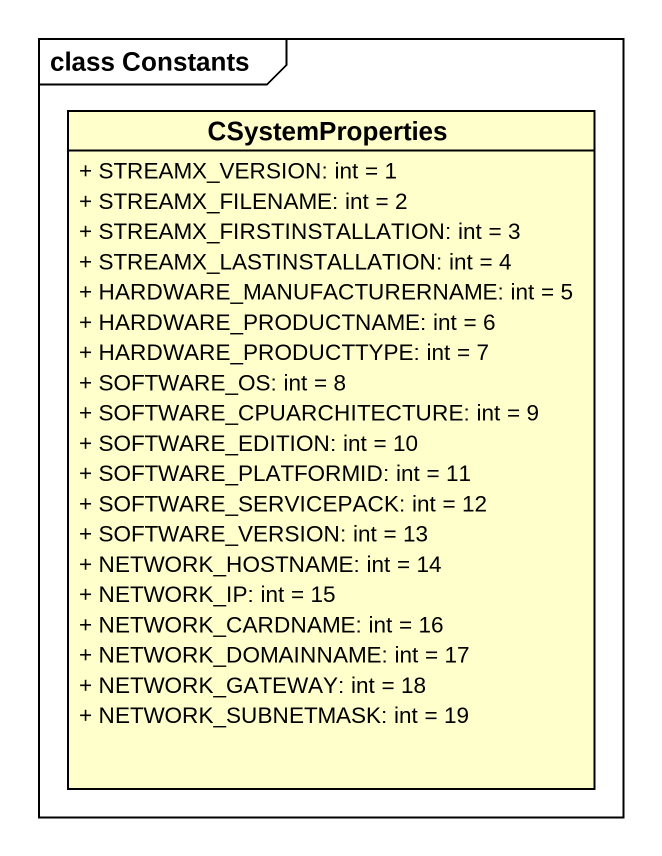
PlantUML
@startuml
mainframe class Constants
hide circle
hide empty members
skinparam classAttributeIconSize 0
class CSystemProperties {
  + STREAMX_VERSION: int = 1
  + STREAMX_FILENAME: int = 2
  + STREAMX_FIRSTINSTALLATION: int = 3
  + STREAMX_LASTINSTALLATION: int = 4
  + HARDWARE_MANUFACTURERNAME: int = 5
  + HARDWARE_PRODUCTNAME: int = 6
  + HARDWARE_PRODUCTTYPE: int = 7
  + SOFTWARE_OS: int = 8
  + SOFTWARE_CPUARCHITECTURE: int = 9
  + SOFTWARE_EDITION: int = 10
  + SOFTWARE_PLATFORMID: int = 11
  + SOFTWARE_SERVICEPACK: int = 12
  + SOFTWARE_VERSION: int = 13
  + NETWORK_HOSTNAME: int = 14
  + NETWORK_IP: int = 15
  + NETWORK_CARDNAME: int = 16
  + NETWORK_DOMAINNAME: int = 17
  + NETWORK_GATEWAY: int = 18
  + NETWORK_SUBNETMASK: int = 19
}
@enduml
